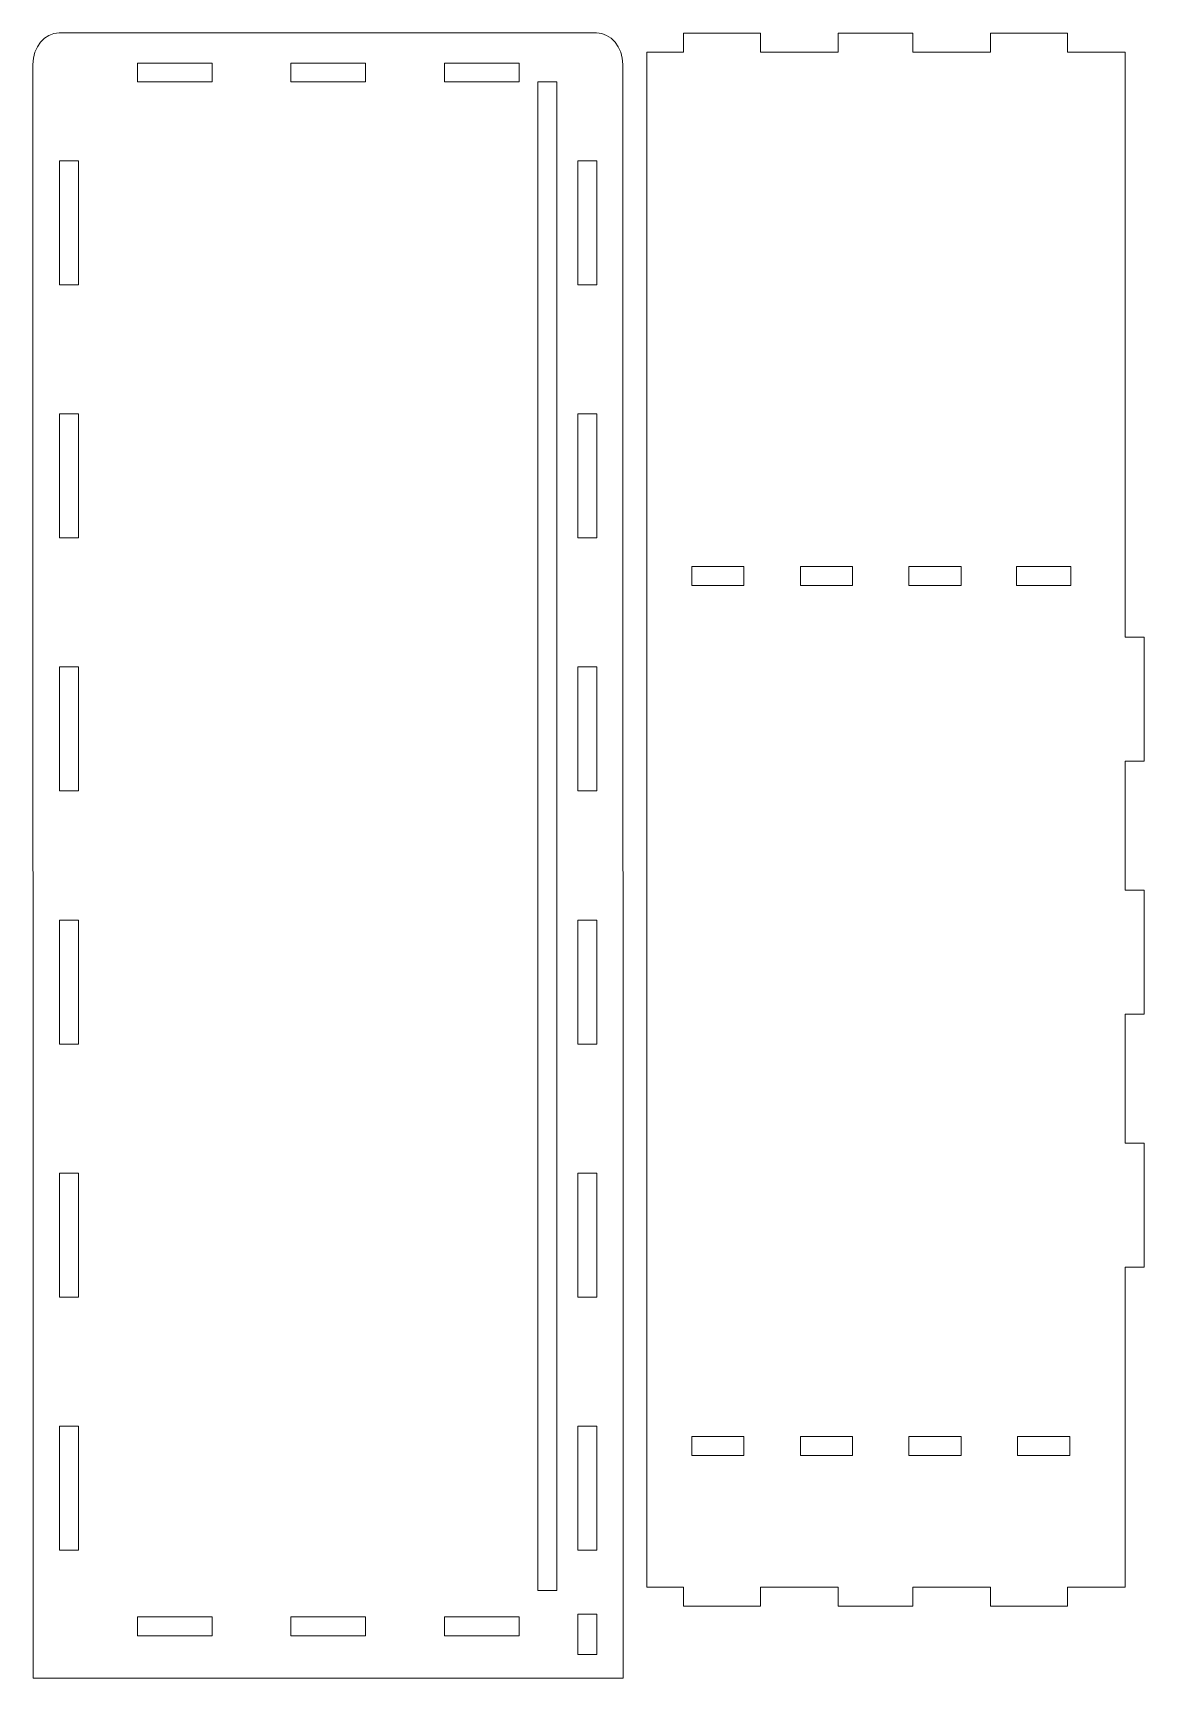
# Model space of a CAD drawing. Header units: centimetres. Extents: x -47 to 63, y -30 to 17.
# Drawn here: x 4.23 to 25.33, y -18.38 to 12.84 of the extents above; entities that cross this region are included whole.
import ezdxf

# ---------------------------------------------------------------- set-up
doc = ezdxf.new("R2010")
doc.units = ezdxf.units.CM
doc.header["$MEASUREMENT"] = 0
doc.layers.add('layer 1', color=7, linetype='Continuous')

msp = doc.modelspace()

# ---------------------------------------------------------------- linework, layer by layer
at = {"layer": 'layer 1', "color": 242, "lineweight": 9}
for points, knots in [([(4.23397, 12.23652), (4.23397, 12.23652), (4.24218, -18.38253), (4.24218, -18.38253), (4.24218, -18.38253), (4.24218, -18.38253), (15.44217, -18.38253), (15.44217, -18.38253), (15.44217, -18.38253), (15.44217, -18.38253), (15.43396, 12.23652), (15.43396, 12.23652), (15.43396, 12.23652), (15.43387, 12.56671), (15.20896, 12.83688), (14.93396, 12.83688), (14.93396, 12.83688), (14.93396, 12.83688), (4.73397, 12.83688), (4.73397, 12.83688), (4.73397, 12.83688), (4.45897, 12.83688), (4.23389, 12.5667), (4.23397, 12.23652)], [0, 0, 0, 0, 0.14285714, 0.14285714, 0.14285714, 0.14285714, 0.28571429, 0.28571429, 0.28571429, 0.28571429, 0.42857143, 0.42857143, 0.42857143, 0.42857143, 0.57142857, 0.57142857, 0.57142857, 0.57142857, 0.71428571, 0.71428571, 0.71428571, 0.71428571, 1, 1, 1, 1]), ([(15.89418, 12.47249), (15.89418, 12.47249), (16.59027, 12.47249), (16.59027, 12.47249), (16.59027, 12.47249), (16.59027, 12.47249), (16.59027, 12.83249), (16.59027, 12.83249), (16.59027, 12.83249), (16.59027, 12.83249), (18.04741, 12.83249), (18.04741, 12.83249), (18.04741, 12.83249), (18.04741, 12.83249), (18.04741, 12.47249), (18.04741, 12.47249), (18.04741, 12.47249), (18.04741, 12.47249), (19.52449, 12.47249), (19.52449, 12.47249), (19.52449, 12.47249), (19.52449, 12.47249), (19.52449, 12.83249), (19.52449, 12.83249), (19.52449, 12.83249), (19.52449, 12.83249), (20.94169, 12.83249), (20.94169, 12.83249), (20.94169, 12.83249), (20.94169, 12.83249), (20.94169, 12.47249), (20.94169, 12.47249), (20.94169, 12.47249), (20.94169, 12.47249), (22.41893, 12.47249), (22.41893, 12.47249), (22.41893, 12.47249), (22.41893, 12.47249), (22.41893, 12.8325), (22.41893, 12.8325), (22.41893, 12.8325), (22.41893, 12.8325), (23.8759, 12.8325), (23.8759, 12.8325), (23.8759, 12.8325), (23.8759, 12.8325), (23.8759, 12.47249), (23.8759, 12.47249), (23.8759, 12.47249), (23.8759, 12.47249), (24.97308, 12.47249), (24.97308, 12.47249), (24.97308, 12.47249), (24.97308, 12.47249), (24.97308, 1.3723), (24.97308, 1.3723), (24.97308, 1.3723), (24.97308, 1.3723), (25.33309, 1.3723), (25.33309, 1.3723), (25.33309, 1.3723), (25.33309, 1.3723), (25.33309, -0.98118), (25.33309, -0.98118), (25.33309, -0.98118), (25.33309, -0.98118), (24.97308, -0.98118), (24.97308, -0.98118), (24.97308, -0.98118), (24.97308, -0.98118), (24.97308, -3.43072), (24.97308, -3.43072), (24.97308, -3.43072), (24.97308, -3.43072), (25.33309, -3.43072), (25.33309, -3.43072), (25.33309, -3.43072), (25.33309, -3.43072), (25.33309, -5.7842), (25.33309, -5.7842), (25.33309, -5.7842), (25.33309, -5.7842), (24.97308, -5.7842), (24.97308, -5.7842), (24.97308, -5.7842), (24.97308, -5.7842), (24.97308, -8.23373), (24.97308, -8.23373), (24.97308, -8.23373), (24.97308, -8.23373), (25.3331, -8.23373), (25.3331, -8.23373), (25.3331, -8.23373), (25.3331, -8.23373), (25.3331, -10.58721), (25.3331, -10.58721), (25.3331, -10.58721), (25.3331, -10.58721), (24.97308, -10.58721), (24.97308, -10.58721), (24.97308, -10.58721), (24.97308, -10.58721), (24.97308, -16.65575), (24.97308, -16.65575), (24.97308, -16.65575), (24.97308, -16.65575), (23.87581, -16.65575), (23.87581, -16.65575), (23.87581, -16.65575), (23.87581, -16.65575), (23.87581, -17.01576), (23.87581, -17.01576), (23.87581, -17.01576), (23.87581, -17.01576), (22.41876, -17.01576), (22.41876, -17.01576), (22.41876, -17.01576), (22.41876, -17.01576), (22.41876, -16.65575), (22.41876, -16.65575), (22.41876, -16.65575), (22.41876, -16.65575), (20.94169, -16.65575), (20.94169, -16.65575), (20.94169, -16.65575), (20.94169, -16.65575), (20.94169, -17.01576), (20.94169, -17.01576), (20.94169, -17.01576), (20.94169, -17.01576), (19.52449, -17.01576), (19.52449, -17.01576), (19.52449, -17.01576), (19.52449, -17.01576), (19.52449, -16.65575), (19.52449, -16.65575), (19.52449, -16.65575), (19.52449, -16.65575), (18.04724, -16.65575), (18.04724, -16.65575), (18.04724, -16.65575), (18.04724, -16.65575), (18.04724, -17.01576), (18.04724, -17.01576), (18.04724, -17.01576), (18.04724, -17.01576), (16.59019, -17.01576), (16.59019, -17.01576), (16.59019, -17.01576), (16.59019, -17.01576), (16.59019, -16.65575), (16.59019, -16.65575), (16.59019, -16.65575), (16.59019, -16.65575), (15.89418, -16.65575), (15.89418, -16.65575), (15.89418, -16.65575), (15.89418, -16.65575), (15.89418, 12.47249), (15.89418, 12.47249)], [0, 0, 0, 0, 0.02439024, 0.02439024, 0.02439024, 0.02439024, 0.04878049, 0.04878049, 0.04878049, 0.04878049, 0.07317073, 0.07317073, 0.07317073, 0.07317073, 0.09756098, 0.09756098, 0.09756098, 0.09756098, 0.12195122, 0.12195122, 0.12195122, 0.12195122, 0.14634146, 0.14634146, 0.14634146, 0.14634146, 0.17073171, 0.17073171, 0.17073171, 0.17073171, 0.19512195, 0.19512195, 0.19512195, 0.19512195, 0.2195122, 0.2195122, 0.2195122, 0.2195122, 0.24390244, 0.24390244, 0.24390244, 0.24390244, 0.26829268, 0.26829268, 0.26829268, 0.26829268, 0.29268293, 0.29268293, 0.29268293, 0.29268293, 0.31707317, 0.31707317, 0.31707317, 0.31707317, 0.34146341, 0.34146341, 0.34146341, 0.34146341, 0.36585366, 0.36585366, 0.36585366, 0.36585366, 0.3902439, 0.3902439, 0.3902439, 0.3902439, 0.41463415, 0.41463415, 0.41463415, 0.41463415, 0.43902439, 0.43902439, 0.43902439, 0.43902439, 0.46341463, 0.46341463, 0.46341463, 0.46341463, 0.48780488, 0.48780488, 0.48780488, 0.48780488, 0.51219512, 0.51219512, 0.51219512, 0.51219512, 0.53658537, 0.53658537, 0.53658537, 0.53658537, 0.56097561, 0.56097561, 0.56097561, 0.56097561, 0.58536585, 0.58536585, 0.58536585, 0.58536585, 0.6097561, 0.6097561, 0.6097561, 0.6097561, 0.63414634, 0.63414634, 0.63414634, 0.63414634, 0.65853659, 0.65853659, 0.65853659, 0.65853659, 0.68292683, 0.68292683, 0.68292683, 0.68292683, 0.70731707, 0.70731707, 0.70731707, 0.70731707, 0.73170732, 0.73170732, 0.73170732, 0.73170732, 0.75609756, 0.75609756, 0.75609756, 0.75609756, 0.7804878, 0.7804878, 0.7804878, 0.7804878, 0.80487805, 0.80487805, 0.80487805, 0.80487805, 0.82926829, 0.82926829, 0.82926829, 0.82926829, 0.85365854, 0.85365854, 0.85365854, 0.85365854, 0.87804878, 0.87804878, 0.87804878, 0.87804878, 0.90243902, 0.90243902, 0.90243902, 0.90243902, 0.92682927, 0.92682927, 0.92682927, 0.92682927, 0.95121951, 0.95121951, 0.95121951, 0.95121951, 1, 1, 1, 1]), ([(7.63649, 11.90571), (7.63649, 11.90571), (7.63649, 12.26571), (7.63649, 12.26571), (7.63649, 12.26571), (7.63649, 12.26571), (6.21929, 12.26571), (6.21929, 12.26571), (6.21929, 12.26571), (6.21929, 12.26571), (6.21929, 11.90571), (6.21929, 11.90571), (6.21929, 11.90571), (6.21929, 11.90571), (7.63649, 11.90571), (7.63649, 11.90571)], [0, 0, 0, 0, 0.2, 0.2, 0.2, 0.2, 0.4, 0.4, 0.4, 0.4, 0.6, 0.6, 0.6, 0.6, 1, 1, 1, 1]), ([(10.55077, 11.90571), (10.55077, 11.90571), (10.55077, 12.26571), (10.55077, 12.26571), (10.55077, 12.26571), (10.55077, 12.26571), (9.13357, 12.26571), (9.13357, 12.26571), (9.13357, 12.26571), (9.13357, 12.26571), (9.13357, 11.90571), (9.13357, 11.90571), (9.13357, 11.90571), (9.13357, 11.90571), (10.55077, 11.90571), (10.55077, 11.90571)], [0, 0, 0, 0, 0.2, 0.2, 0.2, 0.2, 0.4, 0.4, 0.4, 0.4, 0.6, 0.6, 0.6, 0.6, 1, 1, 1, 1]), ([(13.46506, 11.90571), (13.46506, 11.90571), (13.46506, 12.26571), (13.46506, 12.26571), (13.46506, 12.26571), (13.46506, 12.26571), (12.04786, 12.26571), (12.04786, 12.26571), (12.04786, 12.26571), (12.04786, 12.26571), (12.04786, 11.90571), (12.04786, 11.90571), (12.04786, 11.90571), (12.04786, 11.90571), (13.46506, 11.90571), (13.46506, 11.90571)], [0, 0, 0, 0, 0.2, 0.2, 0.2, 0.2, 0.4, 0.4, 0.4, 0.4, 0.6, 0.6, 0.6, 0.6, 1, 1, 1, 1]), ([(5.10218, 10.41154), (5.10218, 10.41154), (4.74218, 10.41154), (4.74218, 10.41154), (4.74218, 10.41154), (4.74218, 10.41154), (4.74218, 8.05806), (4.74218, 8.05806), (4.74218, 8.05806), (4.74218, 8.05806), (5.10218, 8.05806), (5.10218, 8.05806), (5.10218, 8.05806), (5.10218, 8.05806), (5.10218, 10.41154), (5.10218, 10.41154)], [0, 0, 0, 0, 0.2, 0.2, 0.2, 0.2, 0.4, 0.4, 0.4, 0.4, 0.6, 0.6, 0.6, 0.6, 1, 1, 1, 1]), ([(14.94217, 10.41154), (14.94217, 10.41154), (14.58217, 10.41154), (14.58217, 10.41154), (14.58217, 10.41154), (14.58217, 10.41154), (14.58217, 8.05806), (14.58217, 8.05806), (14.58217, 8.05806), (14.58217, 8.05806), (14.94217, 8.05806), (14.94217, 8.05806), (14.94217, 8.05806), (14.94217, 8.05806), (14.94217, 10.41154), (14.94217, 10.41154)], [0, 0, 0, 0, 0.2, 0.2, 0.2, 0.2, 0.4, 0.4, 0.4, 0.4, 0.6, 0.6, 0.6, 0.6, 1, 1, 1, 1]), ([(5.10218, 5.60852), (5.10218, 5.60852), (4.74218, 5.60852), (4.74218, 5.60852), (4.74218, 5.60852), (4.74218, 5.60852), (4.74218, 3.25505), (4.74218, 3.25505), (4.74218, 3.25505), (4.74218, 3.25505), (5.10218, 3.25505), (5.10218, 3.25505), (5.10218, 3.25505), (5.10218, 3.25505), (5.10218, 5.60852), (5.10218, 5.60852)], [0, 0, 0, 0, 0.2, 0.2, 0.2, 0.2, 0.4, 0.4, 0.4, 0.4, 0.6, 0.6, 0.6, 0.6, 1, 1, 1, 1]), ([(14.94217, 5.60852), (14.94217, 5.60852), (14.58217, 5.60852), (14.58217, 5.60852), (14.58217, 5.60852), (14.58217, 5.60852), (14.58217, 3.25505), (14.58217, 3.25505), (14.58217, 3.25505), (14.58217, 3.25505), (14.94217, 3.25505), (14.94217, 3.25505), (14.94217, 3.25505), (14.94217, 3.25505), (14.94217, 5.60852), (14.94217, 5.60852)], [0, 0, 0, 0, 0.2, 0.2, 0.2, 0.2, 0.4, 0.4, 0.4, 0.4, 0.6, 0.6, 0.6, 0.6, 1, 1, 1, 1]), ([(16.7442, 2.71123), (16.7442, 2.71123), (16.7442, 2.35123), (16.7442, 2.35123), (16.7442, 2.35123), (16.7442, 2.35123), (17.7353, 2.35123), (17.7353, 2.35123), (17.7353, 2.35123), (17.7353, 2.35123), (17.7353, 2.71123), (17.7353, 2.71123), (17.7353, 2.71123), (17.7353, 2.71123), (16.7442, 2.71123), (16.7442, 2.71123)], [0, 0, 0, 0, 0.2, 0.2, 0.2, 0.2, 0.4, 0.4, 0.4, 0.4, 0.6, 0.6, 0.6, 0.6, 1, 1, 1, 1]), ([(18.80642, 2.71123), (18.80642, 2.71123), (18.80642, 2.35123), (18.80642, 2.35123), (18.80642, 2.35123), (18.80642, 2.35123), (19.79752, 2.35123), (19.79752, 2.35123), (19.79752, 2.35123), (19.79752, 2.35123), (19.79752, 2.71123), (19.79752, 2.71123), (19.79752, 2.71123), (19.79752, 2.71123), (18.80642, 2.71123), (18.80642, 2.71123)], [0, 0, 0, 0, 0.2, 0.2, 0.2, 0.2, 0.4, 0.4, 0.4, 0.4, 0.6, 0.6, 0.6, 0.6, 1, 1, 1, 1]), ([(20.86865, 2.71123), (20.86865, 2.71123), (20.86865, 2.35123), (20.86865, 2.35123), (20.86865, 2.35123), (20.86865, 2.35123), (21.85975, 2.35123), (21.85975, 2.35123), (21.85975, 2.35123), (21.85975, 2.35123), (21.85975, 2.71123), (21.85975, 2.71123), (21.85975, 2.71123), (21.85975, 2.71123), (20.86865, 2.71123), (20.86865, 2.71123)], [0, 0, 0, 0, 0.2, 0.2, 0.2, 0.2, 0.4, 0.4, 0.4, 0.4, 0.6, 0.6, 0.6, 0.6, 1, 1, 1, 1]), ([(22.91086, 2.71123), (22.91086, 2.71123), (22.91086, 2.35123), (22.91086, 2.35123), (22.91086, 2.35123), (22.91086, 2.35123), (23.94197, 2.35123), (23.94197, 2.35123), (23.94197, 2.35123), (23.94197, 2.35123), (23.94197, 2.71123), (23.94197, 2.71123), (23.94197, 2.71123), (23.94197, 2.71123), (22.91086, 2.71123), (22.91086, 2.71123)], [0, 0, 0, 0, 0.2, 0.2, 0.2, 0.2, 0.4, 0.4, 0.4, 0.4, 0.6, 0.6, 0.6, 0.6, 1, 1, 1, 1]), ([(5.10218, 0.80551), (5.10218, 0.80551), (4.74218, 0.80551), (4.74218, 0.80551), (4.74218, 0.80551), (4.74218, 0.80551), (4.74218, -1.54797), (4.74218, -1.54797), (4.74218, -1.54797), (4.74218, -1.54797), (5.10218, -1.54797), (5.10218, -1.54797), (5.10218, -1.54797), (5.10218, -1.54797), (5.10218, 0.80551), (5.10218, 0.80551)], [0, 0, 0, 0, 0.2, 0.2, 0.2, 0.2, 0.4, 0.4, 0.4, 0.4, 0.6, 0.6, 0.6, 0.6, 1, 1, 1, 1]), ([(14.94217, 0.80551), (14.94217, 0.80551), (14.58217, 0.80551), (14.58217, 0.80551), (14.58217, 0.80551), (14.58217, 0.80551), (14.58217, -1.54797), (14.58217, -1.54797), (14.58217, -1.54797), (14.58217, -1.54797), (14.94217, -1.54797), (14.94217, -1.54797), (14.94217, -1.54797), (14.94217, -1.54797), (14.94217, 0.80551), (14.94217, 0.80551)], [0, 0, 0, 0, 0.2, 0.2, 0.2, 0.2, 0.4, 0.4, 0.4, 0.4, 0.6, 0.6, 0.6, 0.6, 1, 1, 1, 1]), ([(5.10218, -3.9975), (5.10218, -3.9975), (4.74218, -3.9975), (4.74218, -3.9975), (4.74218, -3.9975), (4.74218, -3.9975), (4.74218, -6.35098), (4.74218, -6.35098), (4.74218, -6.35098), (4.74218, -6.35098), (5.10218, -6.35098), (5.10218, -6.35098), (5.10218, -6.35098), (5.10218, -6.35098), (5.10218, -3.9975), (5.10218, -3.9975)], [0, 0, 0, 0, 0.2, 0.2, 0.2, 0.2, 0.4, 0.4, 0.4, 0.4, 0.6, 0.6, 0.6, 0.6, 1, 1, 1, 1]), ([(14.94217, -3.9975), (14.94217, -3.9975), (14.58217, -3.9975), (14.58217, -3.9975), (14.58217, -3.9975), (14.58217, -3.9975), (14.58217, -6.35098), (14.58217, -6.35098), (14.58217, -6.35098), (14.58217, -6.35098), (14.94217, -6.35098), (14.94217, -6.35098), (14.94217, -6.35098), (14.94217, -6.35098), (14.94217, -3.9975), (14.94217, -3.9975)], [0, 0, 0, 0, 0.2, 0.2, 0.2, 0.2, 0.4, 0.4, 0.4, 0.4, 0.6, 0.6, 0.6, 0.6, 1, 1, 1, 1]), ([(5.10218, -8.80052), (5.10218, -8.80052), (4.74218, -8.80052), (4.74218, -8.80052), (4.74218, -8.80052), (4.74218, -8.80052), (4.74218, -11.154), (4.74218, -11.154), (4.74218, -11.154), (4.74218, -11.154), (5.10218, -11.154), (5.10218, -11.154), (5.10218, -11.154), (5.10218, -11.154), (5.10218, -8.80052), (5.10218, -8.80052)], [0, 0, 0, 0, 0.2, 0.2, 0.2, 0.2, 0.4, 0.4, 0.4, 0.4, 0.6, 0.6, 0.6, 0.6, 1, 1, 1, 1]), ([(14.94217, -8.80052), (14.94217, -8.80052), (14.58217, -8.80052), (14.58217, -8.80052), (14.58217, -8.80052), (14.58217, -8.80052), (14.58217, -11.154), (14.58217, -11.154), (14.58217, -11.154), (14.58217, -11.154), (14.94217, -11.154), (14.94217, -11.154), (14.94217, -11.154), (14.94217, -11.154), (14.94217, -8.80052), (14.94217, -8.80052)], [0, 0, 0, 0, 0.2, 0.2, 0.2, 0.2, 0.4, 0.4, 0.4, 0.4, 0.6, 0.6, 0.6, 0.6, 1, 1, 1, 1]), ([(5.10218, -13.60353), (5.10218, -13.60353), (4.74218, -13.60353), (4.74218, -13.60353), (4.74218, -13.60353), (4.74218, -13.60353), (4.74218, -15.95701), (4.74218, -15.95701), (4.74218, -15.95701), (4.74218, -15.95701), (5.10218, -15.95701), (5.10218, -15.95701), (5.10218, -15.95701), (5.10218, -15.95701), (5.10218, -13.60353), (5.10218, -13.60353)], [0, 0, 0, 0, 0.2, 0.2, 0.2, 0.2, 0.4, 0.4, 0.4, 0.4, 0.6, 0.6, 0.6, 0.6, 1, 1, 1, 1]), ([(14.94217, -13.60353), (14.94217, -13.60353), (14.58217, -13.60353), (14.58217, -13.60353), (14.58217, -13.60353), (14.58217, -13.60353), (14.58217, -15.95701), (14.58217, -15.95701), (14.58217, -15.95701), (14.58217, -15.95701), (14.94217, -15.95701), (14.94217, -15.95701), (14.94217, -15.95701), (14.94217, -15.95701), (14.94217, -13.60353), (14.94217, -13.60353)], [0, 0, 0, 0, 0.2, 0.2, 0.2, 0.2, 0.4, 0.4, 0.4, 0.4, 0.6, 0.6, 0.6, 0.6, 1, 1, 1, 1]), ([(16.7442, -13.79576), (16.7442, -13.79576), (16.7442, -14.15576), (16.7442, -14.15576), (16.7442, -14.15576), (16.7442, -14.15576), (17.7353, -14.15576), (17.7353, -14.15576), (17.7353, -14.15576), (17.7353, -14.15576), (17.7353, -13.79576), (17.7353, -13.79576), (17.7353, -13.79576), (17.7353, -13.79576), (16.7442, -13.79576), (16.7442, -13.79576)], [0, 0, 0, 0, 0.2, 0.2, 0.2, 0.2, 0.4, 0.4, 0.4, 0.4, 0.6, 0.6, 0.6, 0.6, 1, 1, 1, 1]), ([(18.80642, -13.79576), (18.80642, -13.79576), (18.80642, -14.15576), (18.80642, -14.15576), (18.80642, -14.15576), (18.80642, -14.15576), (19.79752, -14.15576), (19.79752, -14.15576), (19.79752, -14.15576), (19.79752, -14.15576), (19.79752, -13.79576), (19.79752, -13.79576), (19.79752, -13.79576), (19.79752, -13.79576), (18.80642, -13.79576), (18.80642, -13.79576)], [0, 0, 0, 0, 0.2, 0.2, 0.2, 0.2, 0.4, 0.4, 0.4, 0.4, 0.6, 0.6, 0.6, 0.6, 1, 1, 1, 1]), ([(20.86865, -13.79576), (20.86865, -13.79576), (20.86865, -14.15576), (20.86865, -14.15576), (20.86865, -14.15576), (20.86865, -14.15576), (21.85975, -14.15576), (21.85975, -14.15576), (21.85975, -14.15576), (21.85975, -14.15576), (21.85975, -13.79576), (21.85975, -13.79576), (21.85975, -13.79576), (21.85975, -13.79576), (20.86865, -13.79576), (20.86865, -13.79576)], [0, 0, 0, 0, 0.2, 0.2, 0.2, 0.2, 0.4, 0.4, 0.4, 0.4, 0.6, 0.6, 0.6, 0.6, 1, 1, 1, 1]), ([(22.93087, -13.79576), (22.93087, -13.79576), (22.93087, -14.15576), (22.93087, -14.15576), (22.93087, -14.15576), (22.93087, -14.15576), (23.92197, -14.15576), (23.92197, -14.15576), (23.92197, -14.15576), (23.92197, -14.15576), (23.92197, -13.79576), (23.92197, -13.79576), (23.92197, -13.79576), (23.92197, -13.79576), (22.93087, -13.79576), (22.93087, -13.79576)], [0, 0, 0, 0, 0.2, 0.2, 0.2, 0.2, 0.4, 0.4, 0.4, 0.4, 0.6, 0.6, 0.6, 0.6, 1, 1, 1, 1]), ([(7.63649, -17.58253), (7.63649, -17.58253), (7.63649, -17.22253), (7.63649, -17.22253), (7.63649, -17.22253), (7.63649, -17.22253), (6.21929, -17.22253), (6.21929, -17.22253), (6.21929, -17.22253), (6.21929, -17.22253), (6.21929, -17.58253), (6.21929, -17.58253), (6.21929, -17.58253), (6.21929, -17.58253), (7.63649, -17.58253), (7.63649, -17.58253)], [0, 0, 0, 0, 0.2, 0.2, 0.2, 0.2, 0.4, 0.4, 0.4, 0.4, 0.6, 0.6, 0.6, 0.6, 1, 1, 1, 1]), ([(10.55077, -17.58253), (10.55077, -17.58253), (10.55077, -17.22253), (10.55077, -17.22253), (10.55077, -17.22253), (10.55077, -17.22253), (9.13357, -17.22253), (9.13357, -17.22253), (9.13357, -17.22253), (9.13357, -17.22253), (9.13357, -17.58253), (9.13357, -17.58253), (9.13357, -17.58253), (9.13357, -17.58253), (10.55077, -17.58253), (10.55077, -17.58253)], [0, 0, 0, 0, 0.2, 0.2, 0.2, 0.2, 0.4, 0.4, 0.4, 0.4, 0.6, 0.6, 0.6, 0.6, 1, 1, 1, 1]), ([(13.46506, -17.58253), (13.46506, -17.58253), (13.46506, -17.22253), (13.46506, -17.22253), (13.46506, -17.22253), (13.46506, -17.22253), (12.04786, -17.22253), (12.04786, -17.22253), (12.04786, -17.22253), (12.04786, -17.22253), (12.04786, -17.58253), (12.04786, -17.58253), (12.04786, -17.58253), (12.04786, -17.58253), (13.46506, -17.58253), (13.46506, -17.58253)], [0, 0, 0, 0, 0.2, 0.2, 0.2, 0.2, 0.4, 0.4, 0.4, 0.4, 0.6, 0.6, 0.6, 0.6, 1, 1, 1, 1]), ([(14.58217, -17.93253), (14.58217, -17.93253), (14.58217, -17.17253), (14.58217, -17.17253), (14.58217, -17.17253), (14.58217, -17.17253), (14.94217, -17.17253), (14.94217, -17.17253), (14.94217, -17.17253), (14.94217, -17.17253), (14.94217, -17.93253), (14.94217, -17.93253), (14.94217, -17.93253), (14.94217, -17.93253), (14.58217, -17.93253), (14.58217, -17.93253)], [0, 0, 0, 0, 0.2, 0.2, 0.2, 0.2, 0.4, 0.4, 0.4, 0.4, 0.6, 0.6, 0.6, 0.6, 1, 1, 1, 1])]:
    msp.add_open_spline(points, degree=3, knots=knots, dxfattribs=at)
at = {"layer": 'layer 1', "color": 142, "lineweight": 9}
msp.add_open_spline([(14.18108, 11.90573), (14.18108, 11.90573), (14.18108, -16.72253), (14.18108, -16.72253), (14.18108, -16.72253), (14.18108, -16.72253), (13.82108, -16.72253), (13.82108, -16.72253), (13.82108, -16.72253), (13.82108, -16.72253), (13.82108, 11.90573), (13.82108, 11.90573), (13.82108, 11.90573), (13.82108, 11.90573), (14.18108, 11.90573), (14.18108, 11.90573)], degree=3, knots=[0, 0, 0, 0, 0.2, 0.2, 0.2, 0.2, 0.4, 0.4, 0.4, 0.4, 0.6, 0.6, 0.6, 0.6, 1, 1, 1, 1], dxfattribs=at)

doc.saveas('drawing.dxf')
